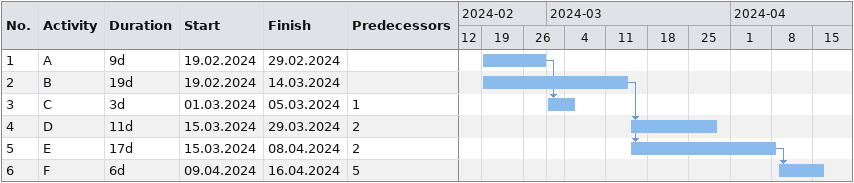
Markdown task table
| ID | Task | Duration | Start | Finish | Predecessors |
|---|---|---|---|---|---|
| 1 | A | 9d | 2024-02-19 | 2024-02-29 |  |
| 2 | B | 19d | 2024-02-19 | 2024-03-14 |  |
| 3 | C | 3d | 2024-03-01 | 2024-03-05 | 1 |
| 4 | D | 11d | 2024-03-15 | 2024-03-29 | 2 |
| 5 | E | 17d | 2024-03-15 | 2024-04-08 | 2 |
| 6 | F | 6d | 2024-04-09 | 2024-04-16 | 5 |
